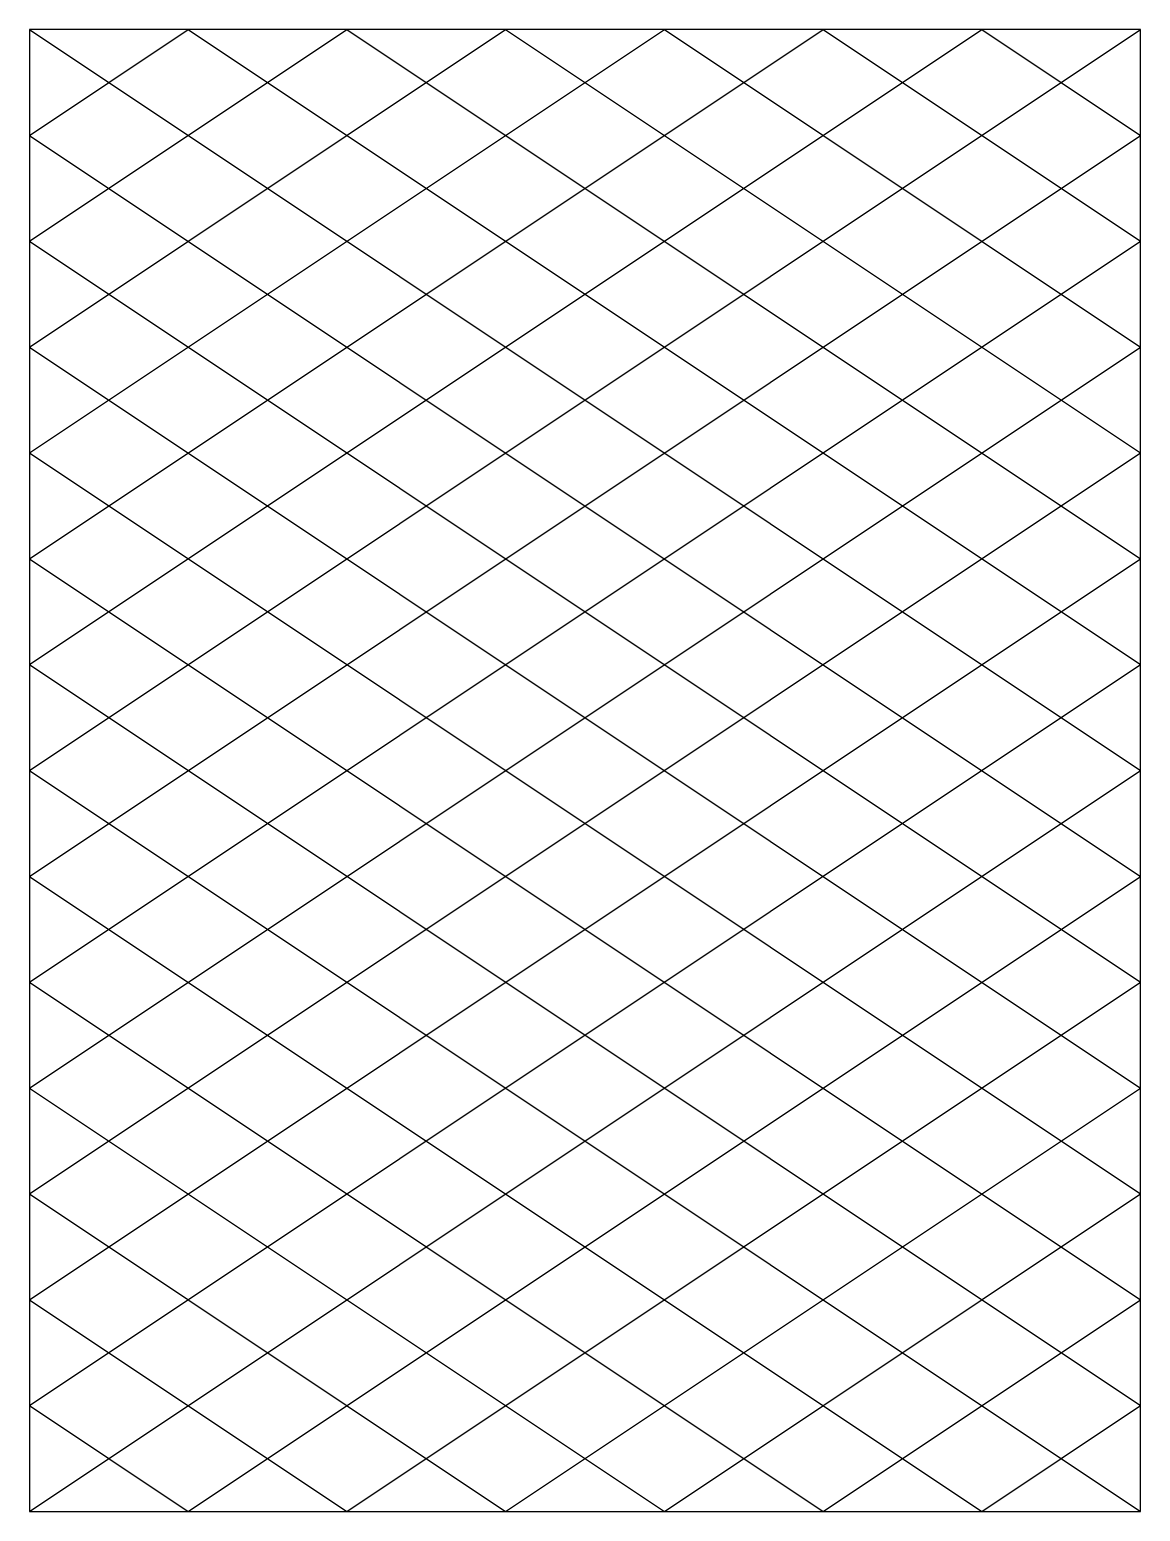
# Model space of a CAD drawing. Header units: metres. Extents: x 0 to 72, y 0 to 96.
import ezdxf

# ---------------------------------------------------------------- set-up
doc = ezdxf.new("R2010")
doc.units = ezdxf.units.M
doc.layers.add('GLASS_OUTER_CUT', color=1, linetype='Continuous')
doc.layers.add('V_GROOVE_ENGRAVE', color=2, linetype='Continuous')

msp = doc.modelspace()

# ---------------------------------------------------------------- linework, layer by layer
at = {"layer": 'GLASS_OUTER_CUT'}
msp.add_lwpolyline([(0, 0), (72, 0), (72, 96), (0, 96), (0, 0)], dxfattribs=at)
at = {"layer": 'V_GROOVE_ENGRAVE'}
for p, q in [((0, 96), (0, 96)), ((0, 89.143), (10.286, 96)), ((0, 82.286), (20.571, 96)), ((0, 75.429), (30.857, 96)), ((0, 68.571), (41.143, 96)), ((0, 61.714), (51.429, 96)), ((0, 54.857), (61.714, 96)), ((0, 48), (72, 96)), ((0, 96), (72, 48)), ((10.286, 96), (72, 54.857)), ((20.571, 96), (72, 61.714)), ((30.857, 96), (72, 68.571)), ((41.143, 96), (72, 75.429)), ((51.429, 96), (72, 82.286)), ((61.714, 96), (72, 89.143)), ((72, 96), (72, 96)), ((0, 41.143), (72, 89.143)), ((0, 89.143), (72, 41.143)), ((0, 34.286), (72, 82.286)), ((0, 82.286), (72, 34.286)), ((0, 27.429), (72, 75.429)), ((0, 75.429), (72, 27.429)), ((0, 68.571), (72, 20.571)), ((0, 20.571), (72, 68.571)), ((0, 61.714), (72, 13.714)), ((0, 13.714), (72, 61.714)), ((0, 54.857), (72, 6.857)), ((0, 6.857), (72, 54.857)), ((0, 48), (72, 0)), ((0, 0), (72, 48)), ((0, 41.143), (61.714, 0)), ((10.286, 0), (72, 41.143)), ((0, 34.286), (51.429, 0)), ((20.571, 0), (72, 34.286)), ((0, 27.429), (41.143, 0)), ((30.857, 0), (72, 27.429)), ((0, 20.571), (30.857, 0)), ((41.143, 0), (72, 20.571)), ((0, 13.714), (20.571, 0)), ((51.429, 0), (72, 13.714)), ((0, 6.857), (10.286, 0)), ((61.714, 0), (72, 6.857)), ((0, 0), (0, 0)), ((72, 0), (72, 0))]:
    msp.add_line(p, q, dxfattribs=at)

doc.saveas('drawing.dxf')
